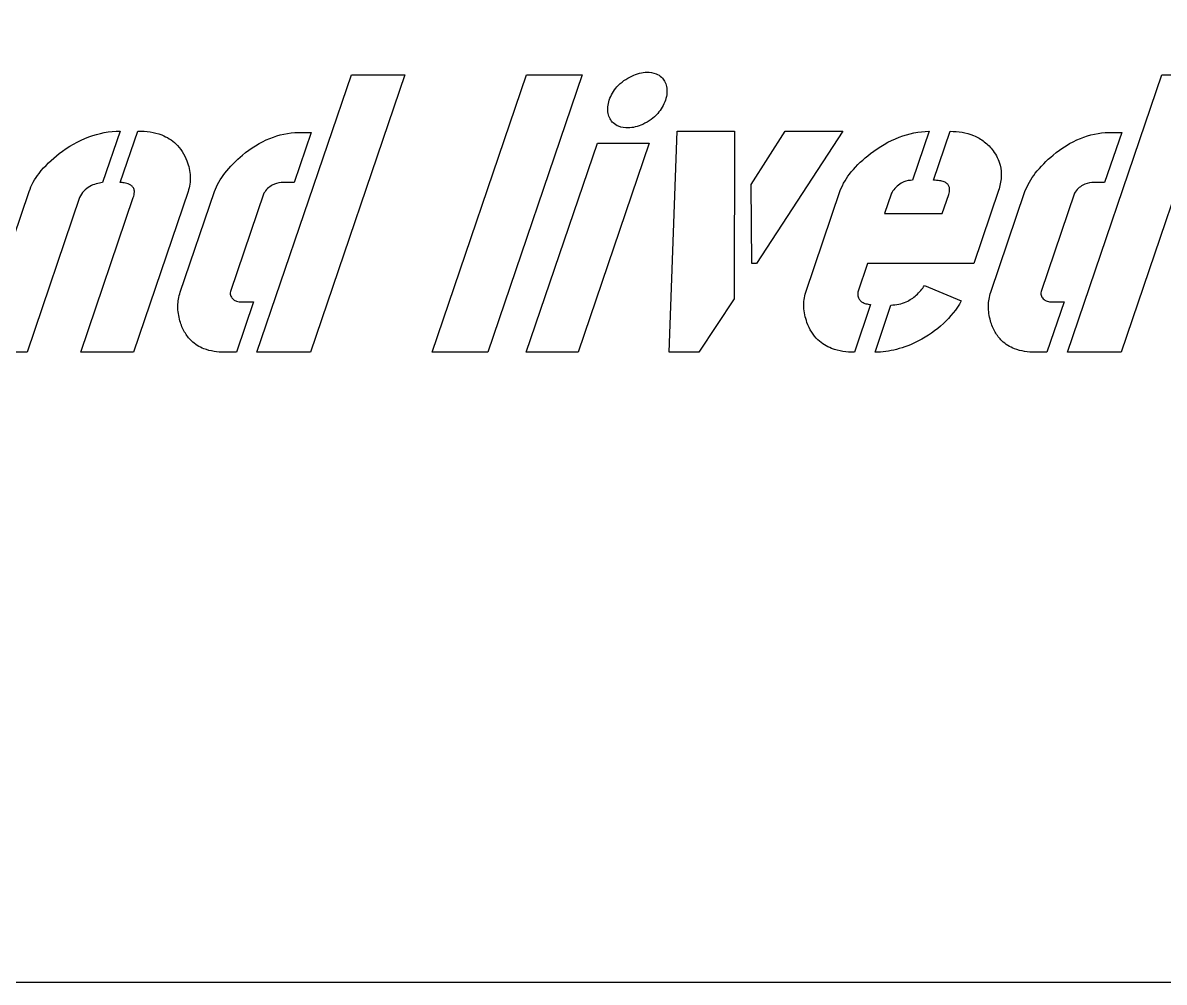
# Model space of a CAD drawing. Header units: inches. Extents: x 3.1 to 35.1, y -33.5 to 2.5.
# Drawn here: x 16.47 to 21.73, y -33.51 to -29.09 of the extents above; entities that cross this region are included whole.
import ezdxf

# ---------------------------------------------------------------- set-up
doc = ezdxf.new("R2010")
doc.units = ezdxf.units.IN
doc.header["$MEASUREMENT"] = 0

msp = doc.modelspace()

# ---------------------------------------------------------------- linework, layer by layer
for p, q in [((16.914, -29.5871), (16.8339, -29.8246)), ((16.9153, -29.8246), (16.9967, -29.5871)), ((20.6426, -29.5885), (20.5666, -29.8139)), ((20.6626, -29.8139), (20.7387, -29.5885)), ((17.1914, -30.3302), (17.3489, -29.8659)), ((17.577, -29.8739), (17.4236, -30.3262)), ((20.0743, -30.3302), (20.2331, -29.8619)), ((20.9268, -30.3302), (21.0842, -29.8659)), ((21.3123, -29.8739), (21.1589, -30.3262)), ((20.6213, -30.2982), (20.7907, -30.3702)), ((20.3731, -30.3862), (20.2984, -30.6063)), ((20.3932, -30.6063), (20.4665, -30.3889))]:
    msp.add_line(p, q)
for points in [[(35.1164, 2.4917), (3.1164, 2.4917), (3.1164, -33.5083), (35.1164, -33.5083)], [(17.9799, -29.3283), (18.2267, -29.3283), (17.7918, -30.6063), (17.545, -30.6063)], [(18.787, -29.3283), (19.0431, -29.3283), (18.6095, -30.6063), (18.3521, -30.6063)], [(21.7152, -29.3283), (21.962, -29.3283), (21.5271, -30.6063), (21.2803, -30.6063)], [(19.7461, -29.5885), (19.7448, -30.3595), (19.5807, -30.6063), (19.4447, -30.6063), (19.4807, -29.5885)], [(19.9796, -29.5885), (20.2451, -29.5885), (19.8475, -30.1981), (19.8249, -30.1981), (19.8222, -29.8339)], [(19.1138, -29.6432), (19.3526, -29.6432), (19.0258, -30.6063), (18.7856, -30.6063)]]:
    msp.add_lwpolyline(points, close=True)
for points in [[(17.7357, -29.5938), (17.7944, -29.5938), (17.7157, -29.8246), (17.657, -29.8246)], [(21.4711, -29.5938), (21.5298, -29.5938), (21.4511, -29.8246), (21.3924, -29.8246)], [(16.7272, -29.894), (16.4857, -30.6063), (16.2429, -30.6063), (16.4951, -29.8659)], [(17.2275, -29.8659), (16.9767, -30.6063), (16.7339, -30.6063), (16.9753, -29.894)], [(20.9628, -29.8606), (20.8481, -30.1981), (20.3585, -30.1981), (20.3144, -30.3302)], [(20.4679, -29.8779), (20.4372, -29.9673), (20.7027, -29.9673), (20.7333, -29.8793)], [(17.4743, -30.3742), (17.529, -30.3742), (17.4503, -30.6063), (17.3956, -30.6063)], [(21.2096, -30.3742), (21.2643, -30.3742), (21.1856, -30.6063), (21.1309, -30.6063)]]:
    msp.add_lwpolyline(points)
for points, knots in [([(19.1685, -29.4444), (19.1763, -29.4217), (19.1881, -29.4013), (19.2231, -29.3621), (19.2467, -29.3459), (19.2726, -29.3337)], [0, 0, 0, 0, 0.1827535, 0.1827535, 0.4008304, 0.4008304, 0.4008304, 0.4008304]), ([(19.2726, -29.3337), (19.2839, -29.3282), (19.2957, -29.3237), (19.3191, -29.3179), (19.3304, -29.3163), (19.3419, -29.3163)], [0, 0, 0, 0, 0.0957941, 0.0957941, 0.1834106, 0.1834106, 0.1834106, 0.1834106]), ([(19.3419, -29.3163), (19.3563, -29.3163), (19.371, -29.3181), (19.3938, -29.3269), (19.4022, -29.332), (19.4151, -29.3443), (19.4198, -29.3506), (19.4277, -29.3651), (19.4306, -29.3733), (19.4326, -29.3817)], [0, 0, 0, 0, 0.1094762, 0.1094762, 0.1854695, 0.1854695, 0.2454282, 0.2454282, 0.3112231, 0.3112231, 0.3112231, 0.3112231]), ([(19.4326, -29.3817), (19.4344, -29.392), (19.4349, -29.4023), (19.4331, -29.4235), (19.4307, -29.4341), (19.4273, -29.4444)], [0, 0, 0, 0, 0.0795083, 0.0795083, 0.1622016, 0.1622016, 0.1622016, 0.1622016]), ([(19.1632, -29.5058), (19.1614, -29.4958), (19.161, -29.4858), (19.1628, -29.465), (19.1651, -29.4546), (19.1685, -29.4444)], [0, 0, 0, 0, 0.0769743, 0.0769743, 0.1587379, 0.1587379, 0.1587379, 0.1587379]), ([(19.4273, -29.4444), (19.4195, -29.4674), (19.4078, -29.4881), (19.3826, -29.5167), (19.3723, -29.5259), (19.3493, -29.5427), (19.3366, -29.5501), (19.3233, -29.5564)], [0, 0, 0, 0, 0.1851039, 0.1851039, 0.2901801, 0.2901801, 0.4024221, 0.4024221, 0.4024221, 0.4024221]), ([(19.2552, -29.5725), (19.2405, -29.5725), (19.2253, -29.5706), (19.2022, -29.5619), (19.1938, -29.5568), (19.1806, -29.5444), (19.1759, -29.538), (19.1679, -29.5229), (19.1651, -29.5144), (19.1632, -29.5058)], [0, 0, 0, 0, 0.1120324, 0.1120324, 0.1880617, 0.1880617, 0.2497063, 0.2497063, 0.3173647, 0.3173647, 0.3173647, 0.3173647]), ([(19.3233, -29.5564), (19.312, -29.5615), (19.3002, -29.5656), (19.2774, -29.571), (19.2664, -29.5725), (19.2552, -29.5725)], [0, 0, 0, 0, 0.0940052, 0.0940052, 0.1788294, 0.1788294, 0.1788294, 0.1788294]), ([(16.6338, -29.6912), (16.6756, -29.659), (16.7211, -29.6322), (16.8168, -29.5966), (16.8646, -29.5876), (16.914, -29.5871)], [0, 0, 0, 0, 0.4017642, 0.4017642, 0.7778119, 0.7778119, 0.7778119, 0.7778119]), ([(16.9967, -29.5871), (17.0337, -29.5871), (17.0716, -29.5919), (17.1307, -29.6148), (17.1527, -29.6283), (17.1826, -29.657), (17.1921, -29.6687), (17.2091, -29.695), (17.2163, -29.7095), (17.2221, -29.7245)], [0, 0, 0, 0, 0.2823979, 0.2823979, 0.4822479, 0.4822479, 0.5978415, 0.5978415, 0.7206222, 0.7206222, 0.7206222, 0.7206222]), ([(17.4783, -29.6979), (17.5166, -29.6665), (17.5587, -29.6397), (17.6467, -29.6041), (17.6904, -29.5947), (17.7357, -29.5938)], [0, 0, 0, 0, 0.3773323, 0.3773323, 0.7228681, 0.7228681, 0.7228681, 0.7228681]), ([(20.3718, -29.6912), (20.4126, -29.66), (20.4569, -29.6337), (20.5493, -29.5986), (20.5952, -29.5894), (20.6426, -29.5885)], [0, 0, 0, 0, 0.3909347, 0.3909347, 0.7525892, 0.7525892, 0.7525892, 0.7525892]), ([(20.7387, -29.5885), (20.7758, -29.5885), (20.813, -29.5939), (20.8652, -29.6154), (20.8817, -29.6249), (20.9122, -29.6486), (20.9257, -29.6624), (20.9374, -29.6778)], [0, 0, 0, 0, 0.2832723, 0.2832723, 0.4295154, 0.4295154, 0.577475, 0.577475, 0.577475, 0.577475]), ([(21.2136, -29.6979), (21.2519, -29.6665), (21.2941, -29.6397), (21.382, -29.6041), (21.4257, -29.5947), (21.4711, -29.5938)], [0, 0, 0, 0, 0.3773323, 0.3773323, 0.7228681, 0.7228681, 0.7228681, 0.7228681]), ([(16.4951, -29.8659), (16.5051, -29.8355), (16.5213, -29.8075), (16.5671, -29.748), (16.6, -29.7176), (16.6338, -29.6912)], [0, 0, 0, 0, 0.2441904, 0.2441904, 0.571882, 0.571882, 0.571882, 0.571882]), ([(17.3489, -29.8659), (17.3599, -29.8356), (17.3769, -29.8075), (17.4202, -29.7512), (17.4487, -29.723), (17.4783, -29.6979)], [0, 0, 0, 0, 0.2461262, 0.2461262, 0.5419282, 0.5419282, 0.5419282, 0.5419282]), ([(20.2331, -29.8619), (20.2446, -29.8306), (20.2627, -29.8018), (20.3093, -29.7445), (20.3401, -29.7162), (20.3718, -29.6912)], [0, 0, 0, 0, 0.2547163, 0.2547163, 0.5628556, 0.5628556, 0.5628556, 0.5628556]), ([(20.9374, -29.6778), (20.9524, -29.6979), (20.9634, -29.7198), (20.9741, -29.7624), (20.9756, -29.7811), (20.9734, -29.8206), (20.9691, -29.841), (20.9628, -29.8606)], [0, 0, 0, 0, 0.1902216, 0.1902216, 0.3344606, 0.3344606, 0.4917357, 0.4917357, 0.4917357, 0.4917357]), ([(21.0842, -29.8659), (21.0953, -29.8356), (21.1122, -29.8075), (21.1556, -29.7512), (21.1841, -29.723), (21.2136, -29.6979)], [0, 0, 0, 0, 0.2461262, 0.2461262, 0.5419282, 0.5419282, 0.5419282, 0.5419282]), ([(17.2221, -29.7245), (17.2309, -29.7479), (17.2365, -29.7723), (17.2384, -29.8208), (17.235, -29.8437), (17.2275, -29.8659)], [0, 0, 0, 0, 0.1903067, 0.1903067, 0.3696106, 0.3696106, 0.3696106, 0.3696106]), ([(20.5666, -29.8139), (20.5525, -29.8139), (20.5387, -29.8163), (20.5169, -29.8254), (20.5088, -29.8303), (20.4933, -29.8425), (20.4862, -29.8499), (20.4799, -29.8579)], [0, 0, 0, 0, 0.1076722, 0.1076722, 0.1801889, 0.1801889, 0.2580855, 0.2580855, 0.2580855, 0.2580855]), ([(20.7333, -29.8793), (20.7357, -29.8716), (20.7373, -29.8633), (20.7366, -29.8503), (20.7356, -29.8454), (20.7316, -29.8368), (20.7289, -29.8333), (20.7218, -29.8267), (20.7172, -29.8239), (20.7056, -29.8189), (20.6981, -29.8171), (20.6817, -29.8144), (20.6719, -29.8139), (20.6626, -29.8139)], [0, 0, 0, 0, 0.0608787, 0.0608787, 0.0994011, 0.0994011, 0.1331243, 0.1331243, 0.173307, 0.173307, 0.2293628, 0.2293628, 0.3002935, 0.3002935, 0.3002935, 0.3002935]), ([(16.8339, -29.8246), (16.8136, -29.827), (16.7933, -29.8322), (16.7648, -29.8479), (16.7554, -29.8551), (16.7389, -29.8729), (16.7323, -29.8829), (16.7272, -29.894)], [0, 0, 0, 0, 0.1560635, 0.1560635, 0.2476513, 0.2476513, 0.3401971, 0.3401971, 0.3401971, 0.3401971]), ([(16.9326, -29.8259), (16.9299, -29.8255), (16.9271, -29.8251), (16.9213, -29.8247), (16.9183, -29.8246), (16.9153, -29.8246)], [0, 0, 0, 0, 0.02131891, 0.02131891, 0.04418836, 0.04418836, 0.04418836, 0.04418836]), ([(16.9753, -29.894), (16.9781, -29.8858), (16.9802, -29.8767), (16.9801, -29.8627), (16.9793, -29.8575), (16.9755, -29.8484), (16.973, -29.8447), (16.9661, -29.8379), (16.9618, -29.8351), (16.9496, -29.8293), (16.9409, -29.8272), (16.9326, -29.8259)], [0, 0, 0, 0, 0.0660233, 0.0660233, 0.1066, 0.1066, 0.1410144, 0.1410144, 0.1800168, 0.1800168, 0.2438574, 0.2438574, 0.2438574, 0.2438574]), ([(17.657, -29.8246), (17.6425, -29.826), (17.6284, -29.8298), (17.6076, -29.8408), (17.6005, -29.846), (17.5875, -29.8587), (17.5818, -29.866), (17.577, -29.8739)], [0, 0, 0, 0, 0.1114576, 0.1114576, 0.1792602, 0.1792602, 0.2499428, 0.2499428, 0.2499428, 0.2499428]), ([(20.4799, -29.8579), (20.4771, -29.8611), (20.4744, -29.8646), (20.4704, -29.8713), (20.4688, -29.8746), (20.4679, -29.8779)], [0, 0, 0, 0, 0.03242563, 0.03242563, 0.0592663, 0.0592663, 0.0592663, 0.0592663]), ([(21.3924, -29.8246), (21.3778, -29.826), (21.3637, -29.8298), (21.3429, -29.8408), (21.3358, -29.846), (21.3228, -29.8587), (21.3171, -29.866), (21.3123, -29.8739)], [0, 0, 0, 0, 0.1114576, 0.1114576, 0.1792602, 0.1792602, 0.2499428, 0.2499428, 0.2499428, 0.2499428]), ([(17.1901, -30.4623), (17.1839, -30.4398), (17.1802, -30.4166), (17.1807, -30.3716), (17.1842, -30.3506), (17.1914, -30.3302)], [0, 0, 0, 0, 0.177942, 0.177942, 0.3426327, 0.3426327, 0.3426327, 0.3426327]), ([(17.4236, -30.3262), (17.4223, -30.33), (17.4217, -30.334), (17.4222, -30.3417), (17.4232, -30.3452), (17.4261, -30.3513), (17.4278, -30.3538), (17.4319, -30.3588), (17.4343, -30.3613), (17.4369, -30.3635)], [0, 0, 0, 0, 0.0308255, 0.0308255, 0.0590168, 0.0590168, 0.082026, 0.082026, 0.1081704, 0.1081704, 0.1081704, 0.1081704]), ([(20.0797, -30.4689), (20.0713, -30.4459), (20.0659, -30.422), (20.0641, -30.3745), (20.0672, -30.3521), (20.0743, -30.3302)], [0, 0, 0, 0, 0.1864938, 0.1864938, 0.3619601, 0.3619601, 0.3619601, 0.3619601]), ([(20.3144, -30.3302), (20.3137, -30.3373), (20.3139, -30.3447), (20.3172, -30.3566), (20.3194, -30.3613), (20.3259, -30.3695), (20.3298, -30.3728), (20.3395, -30.3786), (20.3453, -30.3809), (20.3583, -30.3845), (20.3658, -30.3856), (20.3731, -30.3862)], [0, 0, 0, 0, 0.0546635, 0.0546635, 0.0945088, 0.0945088, 0.1339953, 0.1339953, 0.1804319, 0.1804319, 0.2366498, 0.2366498, 0.2366498, 0.2366498]), ([(20.4665, -30.3889), (20.4911, -30.3882), (20.515, -30.3834), (20.5542, -30.3659), (20.5693, -30.3558), (20.5978, -30.3303), (20.6104, -30.3148), (20.6213, -30.2982)], [0, 0, 0, 0, 0.1875295, 0.1875295, 0.3274403, 0.3274403, 0.4788506, 0.4788506, 0.4788506, 0.4788506]), ([(20.9254, -30.4623), (20.9192, -30.4398), (20.9155, -30.4166), (20.916, -30.3716), (20.9195, -30.3506), (20.9268, -30.3302)], [0, 0, 0, 0, 0.177942, 0.177942, 0.3426327, 0.3426327, 0.3426327, 0.3426327]), ([(21.1589, -30.3262), (21.1576, -30.33), (21.157, -30.334), (21.1576, -30.3417), (21.1586, -30.3452), (21.1615, -30.3513), (21.1631, -30.3538), (21.1672, -30.3588), (21.1696, -30.3613), (21.1722, -30.3635)], [0, 0, 0, 0, 0.0308255, 0.0308255, 0.0590168, 0.0590168, 0.082026, 0.082026, 0.1081704, 0.1081704, 0.1081704, 0.1081704]), ([(17.4369, -30.3635), (17.4411, -30.3669), (17.4458, -30.3692), (17.4583, -30.3734), (17.4664, -30.3742), (17.4743, -30.3742)], [0, 0, 0, 0, 0.0405309, 0.0405309, 0.1003683, 0.1003683, 0.1003683, 0.1003683]), ([(20.7907, -30.3702), (20.7687, -30.4089), (20.7412, -30.4433), (20.6741, -30.5058), (20.6351, -30.5324), (20.5933, -30.5543)], [0, 0, 0, 0, 0.3390638, 0.3390638, 0.6988259, 0.6988259, 0.6988259, 0.6988259]), ([(21.1722, -30.3635), (21.1764, -30.3669), (21.1811, -30.3692), (21.1936, -30.3734), (21.2017, -30.3742), (21.2096, -30.3742)], [0, 0, 0, 0, 0.0405309, 0.0405309, 0.1003683, 0.1003683, 0.1003683, 0.1003683]), ([(17.3956, -30.6063), (17.3633, -30.6063), (17.3305, -30.6021), (17.2788, -30.5819), (17.2594, -30.5698), (17.2304, -30.5418), (17.2202, -30.5284), (17.2024, -30.4975), (17.1954, -30.4801), (17.1901, -30.4623)], [0, 0, 0, 0, 0.2456391, 0.2456391, 0.4226969, 0.4226969, 0.5523402, 0.5523402, 0.6940037, 0.6940037, 0.6940037, 0.6940037]), ([(20.2984, -30.6063), (20.2629, -30.6063), (20.2265, -30.6017), (20.1697, -30.5796), (20.1485, -30.5666), (20.1191, -30.5383), (20.1095, -30.5263), (20.0925, -30.4993), (20.0854, -30.4844), (20.0797, -30.4689)], [0, 0, 0, 0, 0.2710846, 0.2710846, 0.4640273, 0.4640273, 0.5815354, 0.5815354, 0.7070764, 0.7070764, 0.7070764, 0.7070764]), ([(21.1309, -30.6063), (21.0986, -30.6063), (21.0658, -30.6021), (21.0141, -30.5819), (20.9947, -30.5698), (20.9657, -30.5418), (20.9555, -30.5284), (20.9377, -30.4975), (20.9307, -30.4801), (20.9254, -30.4623)], [0, 0, 0, 0, 0.2456391, 0.2456391, 0.4226969, 0.4226969, 0.5523402, 0.5523402, 0.6940037, 0.6940037, 0.6940037, 0.6940037]), ([(20.5933, -30.5543), (20.5609, -30.5707), (20.527, -30.5842), (20.4595, -30.6017), (20.4266, -30.6063), (20.3932, -30.6063)], [0, 0, 0, 0, 0.2765005, 0.2765005, 0.5311561, 0.5311561, 0.5311561, 0.5311561])]:
    msp.add_open_spline(points, degree=3, knots=knots)

doc.saveas('drawing.dxf')
